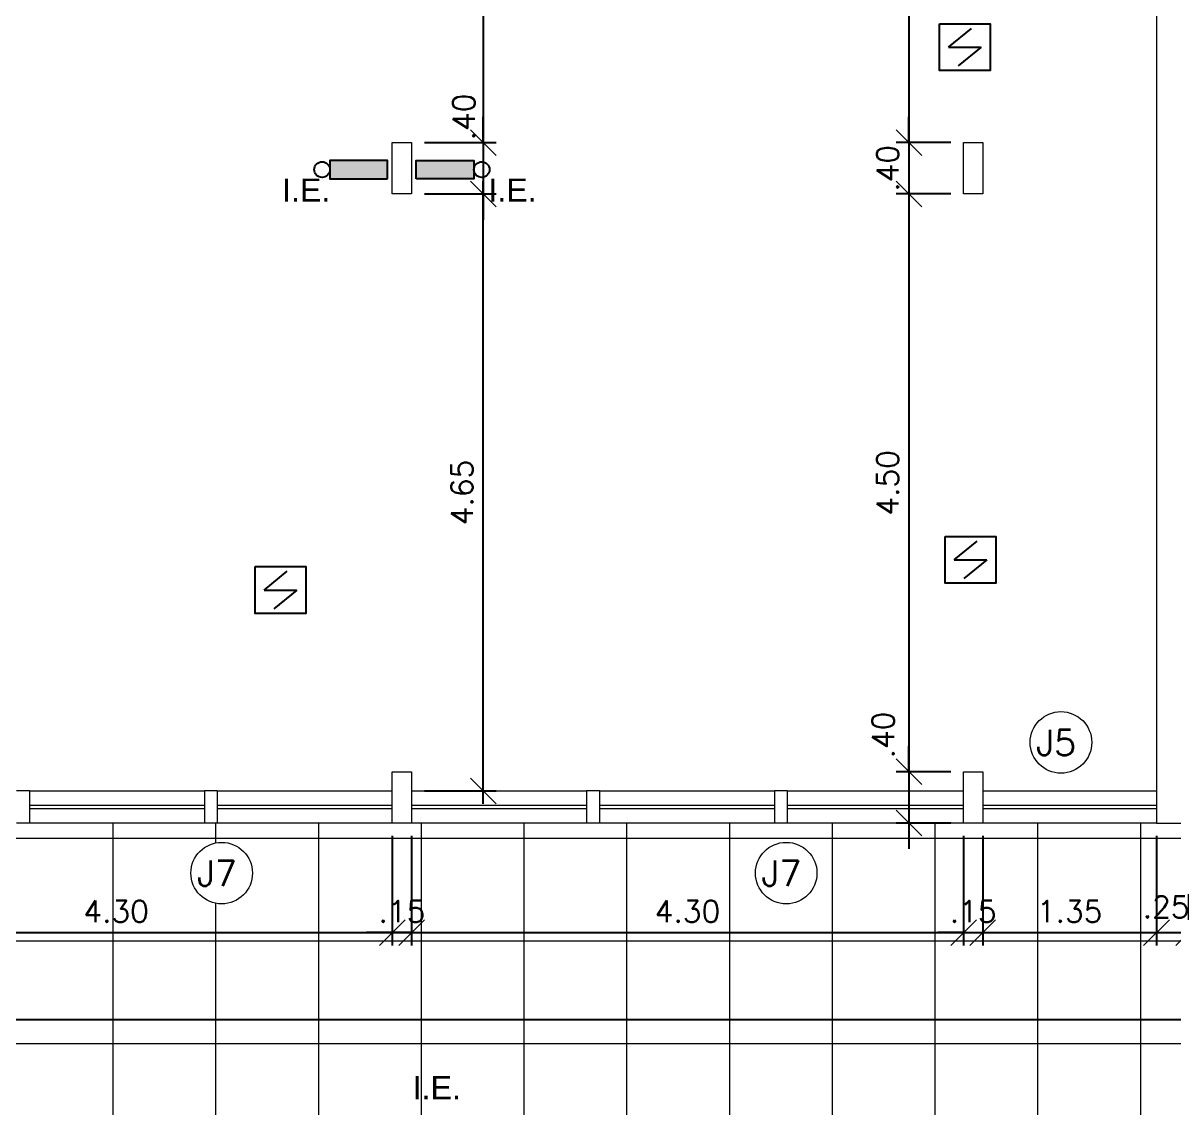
# Model space of a CAD drawing. Header units: millimetres. Extents: x 521 to 1055, y 261 to 520.
# Drawn here: x 540.9 to 549.86, y 487.5 to 495.95 of the extents above; entities that cross this region are included whole.
import ezdxf

# ---------------------------------------------------------------- set-up
doc = ezdxf.new("R2010")
doc.units = ezdxf.units.MM
doc.linetypes.add('CONTINU', pattern=[0])
doc.layers.add('0.1', color=8, linetype='Continuous', lineweight=13)
doc.layers.add('ppci', color=8, linetype='Continuous')
doc.styles.add('ROMANS', font='romans')
doc.styles.get("Standard").update_dxf_attribs({"font": 'romans.shx'})
doc.styles.add('STYLE1', font='sanss___.ttf')
doc.dimstyles.new('Fares Eng - 50', dxfattribs={"dimscale": 2, "dimtxt": 0.085, "dimasz": 0.1, "dimexe": 0.05, "dimexo": 0.05, "dimgap": 0.04, "dimtad": 1, "dimzin": 4, "dimdsep": 46, "dimtxsty": 'ROMANS', "dimblk1": 'OBLIQUE', "dimblk2": 'OBLIQUE', "dimsah": 1, "dimcen": 0.05, "dimdle": 0.05, "dimclrd": 8, "dimclre": 8, "dimclrt": 8, "dimaunit": 1, "dimadec": 0, "dimazin": 0, "dimtfac": 1, "dimtix": 1, "dimtmove": 2, "dimatfit": 0, "dimldrblk": 'OPEN90', "dimfxl": 1, "dimtolj": 1, "dimtzin": 0, "dimarcsym": 0})

# ---------------------------------------------------------------- blocks, each defined once
blk = doc.blocks.new('_OBLIQUE')
at = {"color": 0, "linetype": 'ByBlock'}
blk.add_line((-0.5, -0.5), (0.5, 0.5), dxfattribs=at)
blk = doc.blocks.new('*D2745')
at = {"layer": '0.1', "color": 8, "linetype": 'CONTINU', "lineweight": -2, "transparency": 16777216}
for p, q in [((539.4733, 489.6169), (539.4733, 488.7637)), ((543.7733, 489.6169), (543.7733, 488.7637)), ((539.3733, 488.8637), (543.8733, 488.8637))]:
    blk.add_line(p, q, dxfattribs=at)
at = {"layer": 'DEFPOINTS', "color": 0, "linetype": 'CONTINU', "lineweight": -2, "transparency": 16777216}
for p in [(539.4733, 489.7169), (543.7733, 489.7169), (543.7733, 488.8637)]:
    blk.add_point(p, dxfattribs=at)
at = {"layer": '0.1', "color": 8, "linetype": 'CONTINU', "lineweight": -2, "transparency": 16777216, "xscale": 0.2, "yscale": 0.2, "zscale": 0.2, "rotation": 180}
blk.add_blockref('_OBLIQUE', (539.4733, 488.8637), dxfattribs=at)
at = {"layer": '0.1', "color": 8, "linetype": 'CONTINU', "lineweight": -2, "transparency": 16777216, "xscale": 0.2, "yscale": 0.2, "zscale": 0.2}
blk.add_blockref('_OBLIQUE', (543.7733, 488.8637), dxfattribs=at)
at = {"layer": '0.1', "color": 8, "linetype": 'CONTINU', "transparency": 16777216, "insert": (541.6233, 489.0287), "char_height": 0.17, "attachment_point": 5, "style": 'ROMANS'}
blk.add_mtext('\\A1;4.30', dxfattribs=at)
blk = doc.blocks.new('_Open90')
at = {"color": 0, "linetype": 'ByBlock', "lineweight": -2}
for p, q in [((-0.5, 0.5), (0, 0)), ((0, 0), (-1, 0)), ((0, 0), (-0.5, -0.5))]:
    blk.add_line(p, q, dxfattribs=at)
blk = doc.blocks.new('*D2746')
at = {"layer": '0.1', "color": 8, "linetype": 'CONTINU', "lineweight": -2, "transparency": 16777216}
for p, q in [((543.7733, 489.6169), (543.7733, 488.7637)), ((543.9233, 489.6169), (543.9233, 488.7637)), ((543.7733, 488.8637), (543.5733, 488.8637)), ((543.9233, 488.8637), (543.7733, 488.8637)), ((543.9233, 488.8637), (544.1233, 488.8637))]:
    blk.add_line(p, q, dxfattribs=at)
at = {"layer": 'DEFPOINTS', "color": 0, "linetype": 'CONTINU', "lineweight": -2, "transparency": 16777216}
for p in [(543.7733, 489.7169), (543.9233, 489.7169), (543.7733, 488.8637)]:
    blk.add_point(p, dxfattribs=at)
at = {"layer": '0.1', "color": 8, "linetype": 'CONTINU', "lineweight": -2, "transparency": 16777216, "xscale": 0.2, "yscale": 0.2, "zscale": 0.2}
blk.add_blockref('_OBLIQUE', (543.7733, 488.8637), dxfattribs=at)
at = {"layer": '0.1', "color": 8, "linetype": 'CONTINU', "lineweight": -2, "transparency": 16777216, "xscale": 0.2, "yscale": 0.2, "zscale": 0.2, "rotation": 180}
blk.add_blockref('_OBLIQUE', (543.9233, 488.8637), dxfattribs=at)
at = {"layer": '0.1', "color": 8, "linetype": 'CONTINU', "transparency": 16777216, "insert": (543.8483, 489.0287), "char_height": 0.17, "attachment_point": 5, "style": 'ROMANS'}
blk.add_mtext('\\A1;.15', dxfattribs=at)
blk = doc.blocks.new('*D2747')
at = {"layer": '0.1', "color": 8, "linetype": 'CONTINU', "lineweight": -2, "transparency": 16777216}
for p, q in [((543.9233, 489.6169), (543.9233, 488.7637)), ((548.2208, 489.6169), (548.2208, 488.7637)), ((543.8233, 488.8637), (548.3208, 488.8637))]:
    blk.add_line(p, q, dxfattribs=at)
at = {"layer": 'DEFPOINTS', "color": 0, "linetype": 'CONTINU', "lineweight": -2, "transparency": 16777216}
for p in [(543.9233, 489.7169), (548.2208, 489.7169), (548.2208, 488.8637)]:
    blk.add_point(p, dxfattribs=at)
at = {"layer": '0.1', "color": 8, "linetype": 'CONTINU', "lineweight": -2, "transparency": 16777216, "xscale": 0.2, "yscale": 0.2, "zscale": 0.2, "rotation": 180}
blk.add_blockref('_OBLIQUE', (543.9233, 488.8637), dxfattribs=at)
at = {"layer": '0.1', "color": 8, "linetype": 'CONTINU', "lineweight": -2, "transparency": 16777216, "xscale": 0.2, "yscale": 0.2, "zscale": 0.2}
blk.add_blockref('_OBLIQUE', (548.2208, 488.8637), dxfattribs=at)
at = {"layer": '0.1', "color": 8, "linetype": 'CONTINU', "transparency": 16777216, "insert": (546.072, 489.0287), "char_height": 0.17, "attachment_point": 5, "style": 'ROMANS'}
blk.add_mtext('\\A1;4.30', dxfattribs=at)
blk = doc.blocks.new('*D2748')
at = {"layer": '0.1', "color": 8, "linetype": 'CONTINU', "lineweight": -2, "transparency": 16777216}
for p, q in [((548.2208, 489.6169), (548.2208, 488.7637)), ((548.3708, 489.6169), (548.3708, 488.7637)), ((548.2208, 488.8637), (548.0208, 488.8637)), ((548.2208, 488.8637), (548.3708, 488.8637)), ((548.3708, 488.8637), (548.5708, 488.8637))]:
    blk.add_line(p, q, dxfattribs=at)
at = {"layer": 'DEFPOINTS', "color": 0, "linetype": 'CONTINU', "lineweight": -2, "transparency": 16777216}
for p in [(548.2208, 489.7169), (548.3708, 489.7169), (548.3708, 488.8637)]:
    blk.add_point(p, dxfattribs=at)
at = {"layer": '0.1', "color": 8, "linetype": 'CONTINU', "lineweight": -2, "transparency": 16777216, "xscale": 0.2, "yscale": 0.2, "zscale": 0.2}
blk.add_blockref('_OBLIQUE', (548.2208, 488.8637), dxfattribs=at)
at = {"layer": '0.1', "color": 8, "linetype": 'CONTINU', "lineweight": -2, "transparency": 16777216, "xscale": 0.2, "yscale": 0.2, "zscale": 0.2, "rotation": 180}
blk.add_blockref('_OBLIQUE', (548.3708, 488.8637), dxfattribs=at)
at = {"layer": '0.1', "color": 8, "linetype": 'CONTINU', "transparency": 16777216, "insert": (548.2958, 489.0287), "char_height": 0.17, "attachment_point": 5, "style": 'ROMANS'}
blk.add_mtext('\\A1;.15', dxfattribs=at)
blk = doc.blocks.new('*D2749')
at = {"layer": '0.1', "color": 8, "linetype": 'CONTINU', "lineweight": -2, "transparency": 16777216}
for p, q in [((548.3708, 489.6169), (548.3708, 488.7637)), ((549.7233, 489.6169), (549.7233, 488.7637)), ((548.2708, 488.8637), (549.8233, 488.8637))]:
    blk.add_line(p, q, dxfattribs=at)
at = {"layer": 'DEFPOINTS', "color": 0, "linetype": 'CONTINU', "lineweight": -2, "transparency": 16777216}
for p in [(548.3708, 489.7169), (549.7233, 489.7169), (549.7233, 488.8637)]:
    blk.add_point(p, dxfattribs=at)
at = {"layer": '0.1', "color": 8, "linetype": 'CONTINU', "lineweight": -2, "transparency": 16777216, "xscale": 0.2, "yscale": 0.2, "zscale": 0.2, "rotation": 180}
blk.add_blockref('_OBLIQUE', (548.3708, 488.8637), dxfattribs=at)
at = {"layer": '0.1', "color": 8, "linetype": 'CONTINU', "lineweight": -2, "transparency": 16777216, "xscale": 0.2, "yscale": 0.2, "zscale": 0.2}
blk.add_blockref('_OBLIQUE', (549.7233, 488.8637), dxfattribs=at)
at = {"layer": '0.1', "color": 8, "linetype": 'CONTINU', "transparency": 16777216, "insert": (549.047, 489.0287), "char_height": 0.17, "attachment_point": 5, "style": 'ROMANS'}
blk.add_mtext('\\A1;1.35', dxfattribs=at)
blk = doc.blocks.new('*D2750')
at = {"layer": '0.1', "color": 8, "linetype": 'CONTINU', "lineweight": -2, "transparency": 16777216}
for p, q in [((549.7233, 489.6169), (549.7233, 488.7637)), ((549.9733, 489.6169), (549.9733, 488.7637)), ((549.6233, 488.8637), (550.0733, 488.8637))]:
    blk.add_line(p, q, dxfattribs=at)
at = {"layer": 'DEFPOINTS', "color": 0, "linetype": 'CONTINU', "lineweight": -2, "transparency": 16777216}
for p in [(549.7233, 489.7169), (549.9733, 489.7169), (549.9733, 488.8637)]:
    blk.add_point(p, dxfattribs=at)
at = {"layer": '0.1', "color": 8, "linetype": 'CONTINU', "lineweight": -2, "transparency": 16777216, "xscale": 0.2, "yscale": 0.2, "zscale": 0.2, "rotation": 180}
blk.add_blockref('_OBLIQUE', (549.7233, 488.8637), dxfattribs=at)
at = {"layer": '0.1', "color": 8, "linetype": 'CONTINU', "lineweight": -2, "transparency": 16777216, "xscale": 0.2, "yscale": 0.2, "zscale": 0.2}
blk.add_blockref('_OBLIQUE', (549.9733, 488.8637), dxfattribs=at)
at = {"layer": '0.1', "color": 8, "linetype": 'CONTINU', "transparency": 16777216, "insert": (549.7983, 489.0637), "char_height": 0.17, "attachment_point": 5, "style": 'ROMANS'}
blk.add_mtext('\\A1;.25', dxfattribs=at)
blk = doc.blocks.new('*D2552')
at = {"layer": '0.1', "color": 8, "linetype": 'CONTINU', "lineweight": -2, "transparency": 16777216}
for p, q in [((531.7733, 488.6637), (531.7733, 488.0848)), ((585.5233, 488.5637), (585.5233, 488.0848)), ((585.6233, 488.1848), (531.6733, 488.1848))]:
    blk.add_line(p, q, dxfattribs=at)
at = {"layer": 'DEFPOINTS', "color": 0, "linetype": 'CONTINU', "lineweight": -2, "transparency": 16777216}
for p in [(531.7733, 488.7637), (585.5233, 488.6637), (531.7733, 488.1848)]:
    blk.add_point(p, dxfattribs=at)
at = {"layer": '0.1', "color": 8, "linetype": 'CONTINU', "lineweight": -2, "transparency": 16777216, "xscale": 0.2, "yscale": 0.2, "zscale": 0.2, "rotation": 180}
blk.add_blockref('_OBLIQUE', (531.7733, 488.1848), dxfattribs=at)
at = {"layer": '0.1', "color": 8, "linetype": 'CONTINU', "lineweight": -2, "transparency": 16777216, "xscale": 0.2, "yscale": 0.2, "zscale": 0.2}
blk.add_blockref('_OBLIQUE', (585.5233, 488.1848), dxfattribs=at)
at = {"layer": '0.1', "color": 8, "linetype": 'CONTINU', "transparency": 16777216, "insert": (558.6483, 488.3498), "char_height": 0.17, "attachment_point": 5, "style": 'ROMANS'}
blk.add_mtext('\\A1;53.75', dxfattribs=at)
blk = doc.blocks.new('*D2845')
at = {"layer": '0.1', "color": 8, "linetype": 'CONTINU', "lineweight": -2, "transparency": 16777216}
for p, q in [((547.7954, 499.6169), (547.7954, 494.9169)), ((548.1208, 499.5169), (547.6954, 499.5169)), ((548.1208, 495.0169), (547.6954, 495.0169))]:
    blk.add_line(p, q, dxfattribs=at)
at = {"layer": 'DEFPOINTS', "color": 0, "linetype": 'CONTINU', "lineweight": -2, "transparency": 16777216}
for p in [(548.2208, 499.5169), (547.7954, 495.0169), (548.2208, 495.0169)]:
    blk.add_point(p, dxfattribs=at)
at = {"layer": '0.1', "color": 8, "linetype": 'CONTINU', "lineweight": -2, "transparency": 16777216, "xscale": 0.2, "yscale": 0.2, "zscale": 0.2}
for p, rotation in [((547.7954, 499.5169), 90), ((547.7954, 495.0169), 270)]:
    blk.add_blockref('_OBLIQUE', p, dxfattribs=dict(at, rotation=rotation))
at = {"layer": '0.1', "color": 8, "linetype": 'CONTINU', "transparency": 16777216, "insert": (547.6304, 497.2669), "char_height": 0.17, "attachment_point": 5, "rotation": 90, "style": 'ROMANS'}
blk.add_mtext('\\A1;4.50', dxfattribs=at)
blk = doc.blocks.new('*D2846')
at = {"layer": '0.1', "color": 8, "linetype": 'CONTINU', "lineweight": -2, "transparency": 16777216}
for p, q in [((547.7954, 495.0169), (547.7954, 495.2169)), ((548.1208, 495.0169), (547.6954, 495.0169)), ((547.7954, 495.0169), (547.7954, 494.6169)), ((548.1208, 494.6169), (547.6954, 494.6169)), ((547.7954, 494.6169), (547.7954, 494.4169))]:
    blk.add_line(p, q, dxfattribs=at)
at = {"layer": 'DEFPOINTS', "color": 0, "linetype": 'CONTINU', "lineweight": -2, "transparency": 16777216}
for p in [(548.2208, 495.0169), (547.7954, 494.6169), (548.2208, 494.6169)]:
    blk.add_point(p, dxfattribs=at)
at = {"layer": '0.1', "color": 8, "linetype": 'CONTINU', "lineweight": -2, "transparency": 16777216, "xscale": 0.2, "yscale": 0.2, "zscale": 0.2}
for p, rotation in [((547.7954, 495.0169), 270), ((547.7954, 494.6169), 90)]:
    blk.add_blockref('_OBLIQUE', p, dxfattribs=dict(at, rotation=rotation))
at = {"layer": '0.1', "color": 8, "linetype": 'CONTINU', "transparency": 16777216, "insert": (547.6304, 494.8169), "char_height": 0.17, "attachment_point": 5, "rotation": 90, "style": 'ROMANS'}
blk.add_mtext('\\A1;.40', dxfattribs=at)
blk = doc.blocks.new('*D2847')
at = {"layer": '0.1', "color": 8, "linetype": 'CONTINU', "lineweight": -2, "transparency": 16777216}
for p, q in [((547.7954, 494.7169), (547.7954, 490.0169)), ((548.1208, 494.6169), (547.6954, 494.6169)), ((548.1208, 490.1169), (547.6954, 490.1169))]:
    blk.add_line(p, q, dxfattribs=at)
at = {"layer": 'DEFPOINTS', "color": 0, "linetype": 'CONTINU', "lineweight": -2, "transparency": 16777216}
for p in [(548.2208, 494.6169), (547.7954, 490.1169), (548.2208, 490.1169)]:
    blk.add_point(p, dxfattribs=at)
at = {"layer": '0.1', "color": 8, "linetype": 'CONTINU', "lineweight": -2, "transparency": 16777216, "xscale": 0.2, "yscale": 0.2, "zscale": 0.2}
for p, rotation in [((547.7954, 494.6169), 90), ((547.7954, 490.1169), 270)]:
    blk.add_blockref('_OBLIQUE', p, dxfattribs=dict(at, rotation=rotation))
at = {"layer": '0.1', "color": 8, "linetype": 'CONTINU', "transparency": 16777216, "insert": (547.6304, 492.3669), "char_height": 0.17, "attachment_point": 5, "rotation": 90, "style": 'ROMANS'}
blk.add_mtext('\\A1;4.50', dxfattribs=at)
blk = doc.blocks.new('*D2848')
at = {"layer": '0.1', "color": 8, "linetype": 'CONTINU', "lineweight": -2, "transparency": 16777216}
for p, q in [((547.7954, 490.1169), (547.7954, 490.3169)), ((548.1208, 490.1169), (547.6954, 490.1169)), ((547.7954, 490.1169), (547.7954, 489.7169)), ((548.1208, 489.7169), (547.6954, 489.7169)), ((547.7954, 489.7169), (547.7954, 489.5169))]:
    blk.add_line(p, q, dxfattribs=at)
at = {"layer": 'DEFPOINTS', "color": 0, "linetype": 'CONTINU', "lineweight": -2, "transparency": 16777216}
for p in [(548.2208, 490.1169), (547.7954, 489.7169), (548.2208, 489.7169)]:
    blk.add_point(p, dxfattribs=at)
at = {"layer": '0.1', "color": 8, "linetype": 'CONTINU', "lineweight": -2, "transparency": 16777216, "xscale": 0.2, "yscale": 0.2, "zscale": 0.2}
for p, rotation in [((547.7954, 490.1169), 270), ((547.7954, 489.7169), 90)]:
    blk.add_blockref('_OBLIQUE', p, dxfattribs=dict(at, rotation=rotation))
at = {"layer": '0.1', "color": 8, "linetype": 'CONTINU', "transparency": 16777216, "insert": (547.5954, 490.403), "char_height": 0.17, "attachment_point": 5, "rotation": 90, "style": 'ROMANS'}
blk.add_mtext('\\A1;.40', dxfattribs=at)
blk = doc.blocks.new('*D2850')
at = {"layer": '0.1', "color": 8, "linetype": 'CONTINU', "lineweight": -2, "transparency": 16777216}
for p, q in [((544.4812, 499.6169), (544.4812, 494.9169)), ((544.0233, 499.5169), (544.5812, 499.5169)), ((544.0233, 495.0169), (544.5812, 495.0169))]:
    blk.add_line(p, q, dxfattribs=at)
at = {"layer": 'DEFPOINTS', "color": 0, "linetype": 'CONTINU', "lineweight": -2, "transparency": 16777216}
for p in [(543.9233, 499.5169), (543.9233, 495.0169), (544.4812, 495.0169)]:
    blk.add_point(p, dxfattribs=at)
at = {"layer": '0.1', "color": 8, "linetype": 'CONTINU', "lineweight": -2, "transparency": 16777216, "xscale": 0.2, "yscale": 0.2, "zscale": 0.2}
for p, rotation in [((544.4812, 499.5169), 90), ((544.4812, 495.0169), 270)]:
    blk.add_blockref('_OBLIQUE', p, dxfattribs=dict(at, rotation=rotation))
at = {"layer": '0.1', "color": 8, "linetype": 'CONTINU', "transparency": 16777216, "insert": (544.3162, 497.2669), "char_height": 0.17, "attachment_point": 5, "rotation": 90, "style": 'ROMANS'}
blk.add_mtext('\\A1;4.50', dxfattribs=at)
blk = doc.blocks.new('*D2851')
at = {"layer": '0.1', "color": 8, "linetype": 'CONTINU', "lineweight": -2, "transparency": 16777216}
for p, q in [((544.4812, 495.0169), (544.4812, 495.2169)), ((544.0233, 495.0169), (544.5812, 495.0169)), ((544.4812, 495.0169), (544.4812, 494.6169)), ((544.0233, 494.6169), (544.5812, 494.6169)), ((544.4812, 494.6169), (544.4812, 494.4169))]:
    blk.add_line(p, q, dxfattribs=at)
at = {"layer": 'DEFPOINTS', "color": 0, "linetype": 'CONTINU', "lineweight": -2, "transparency": 16777216}
for p in [(543.9233, 495.0169), (543.9233, 494.6169), (544.4812, 494.6169)]:
    blk.add_point(p, dxfattribs=at)
at = {"layer": '0.1', "color": 8, "linetype": 'CONTINU', "lineweight": -2, "transparency": 16777216, "xscale": 0.2, "yscale": 0.2, "zscale": 0.2}
for p, rotation in [((544.4812, 495.0169), 270), ((544.4812, 494.6169), 90)]:
    blk.add_blockref('_OBLIQUE', p, dxfattribs=dict(at, rotation=rotation))
at = {"layer": '0.1', "color": 8, "linetype": 'CONTINU', "transparency": 16777216, "insert": (544.3303, 495.2169), "char_height": 0.17, "attachment_point": 5, "rotation": 90, "style": 'ROMANS'}
blk.add_mtext('\\A1;.40', dxfattribs=at)
blk = doc.blocks.new('*D2852')
at = {"layer": '0.1', "color": 8, "linetype": 'CONTINU', "lineweight": -2, "transparency": 16777216}
for p, q in [((544.4812, 489.8669), (544.4812, 494.7169)), ((544.0233, 494.6169), (544.5812, 494.6169)), ((544.0233, 489.9669), (544.5812, 489.9669))]:
    blk.add_line(p, q, dxfattribs=at)
at = {"layer": 'DEFPOINTS', "color": 0, "linetype": 'CONTINU', "lineweight": -2, "transparency": 16777216}
for p in [(543.9233, 494.6169), (544.4812, 494.6169), (543.9233, 489.9669)]:
    blk.add_point(p, dxfattribs=at)
at = {"layer": '0.1', "color": 8, "linetype": 'CONTINU', "lineweight": -2, "transparency": 16777216, "xscale": 0.2, "yscale": 0.2, "zscale": 0.2}
for p, rotation in [((544.4812, 494.6169), 90), ((544.4812, 489.9669), 270)]:
    blk.add_blockref('_OBLIQUE', p, dxfattribs=dict(at, rotation=rotation))
at = {"layer": '0.1', "color": 8, "linetype": 'CONTINU', "transparency": 16777216, "insert": (544.3162, 492.2919), "char_height": 0.17, "attachment_point": 5, "rotation": 90, "style": 'ROMANS'}
blk.add_mtext('\\A1;4.65', dxfattribs=at)

msp = doc.modelspace()

# ---------------------------------------------------------------- hatches: boundary and pattern name
at = {"layer": '0.1', "linetype": 'CONTINU'}
h = msp.add_hatch(dxfattribs=at)
h.set_pattern_fill('_USER', color=8, scale=0.8, style=0, double=1, pattern_type=0)
h.set_pattern_definition([(0, (0, 0), (0, 0.8), []), (90, (0, 0), (-0.8, 5e-17), [])])
h.paths.add_polyline_path([(554.66741, 489.71692), (554.32327, 489.71692), (554.22327, 489.71692), (551.62327, 489.71692), (551.52327, 489.71692), (550.27327, 489.71692), (550.02327, 489.71692), (549.97327, 489.71692), (549.72327, 489.71692), (548.37077, 489.71692), (548.22077, 489.71692), (546.84827, 489.71692), (546.74827, 489.71692), (545.38577, 489.71692), (545.28577, 489.71692), (543.92327, 489.71692), (543.77327, 489.71692), (542.41077, 489.71692), (542.31077, 489.71692), (540.94827, 489.71692), (540.84827, 489.71692), (539.48577, 489.71692), (539.38577, 489.71692), (538.07327, 489.71692), (538.02327, 489.71692), (537.87327, 489.71692), (537.82327, 489.71692), (536.51077, 489.71692), (536.41077, 489.71692), (534.97327, 489.71692), (534.87327, 489.71692), (533.37327, 489.71692), (533.12327, 489.71692), (532.12327, 489.71692), (531.77327, 489.71692), (531.67327, 489.71692), (531.67327, 486.71692), (554.66741, 486.71692)])
h.paths.add_polyline_path([(544.07327, 487.04192, -1), (543.72327, 487.04192, -1)], flags=16)
h.paths.add_polyline_path([(542.20538, 489.32695, -1), (542.68467, 489.32695, -1)], flags=16)
h.paths.add_polyline_path([(546.60054, 489.32695, -1), (547.07983, 489.32695, -1)], flags=16)
h.paths.add_polyline_path([(550.07327, 487.04192, -1), (549.72327, 487.04192, -1)], flags=16)
h.paths.add_polyline_path([(538.07327, 487.04192, -1), (537.72327, 487.04192, -1)], flags=16)
h.paths.add_polyline_path([(551.3646, 489.32695, -1), (551.84389, 489.32695, -1)], flags=16)
h.paths.add_polyline_path([(534.64435, 489.32695, -1), (535.12364, 489.32695, -1)], flags=16)
h.paths.add_polyline_path([(532.07327, 487.04192, -1), (531.72327, 487.04192, -1)], flags=16)
h.paths.add_polyline_path([(552.02235, 487.28978), (553.41759, 487.28978), (553.41759, 487.64692), (552.02235, 487.64692)], flags=24)
h.paths.add_polyline_path([(550.7891, 487.61285), (554.6641, 487.61285), (554.6641, 487.98785), (550.7891, 487.98785)], flags=24)
h.paths.add_polyline_path([(532.28279, 489.21367), (532.96375, 489.21367), (532.96375, 488.91367), (532.28279, 488.91367)], flags=24)
h.paths.add_polyline_path([(531.64351, 489.21367), (532.15303, 489.21367), (532.15303, 488.91367), (531.64351, 488.91367)], flags=9)
h.paths.add_polyline_path([(533.04351, 489.21367), (533.55303, 489.21367), (533.55303, 488.91367), (533.04351, 488.91367)], flags=24)
h.paths.add_polyline_path([(535.26851, 489.21367), (535.97803, 489.21367), (535.97803, 488.91367), (535.26851, 488.91367)], flags=24)
h.paths.add_polyline_path([(537.69351, 489.21367), (538.20303, 489.21367), (538.20303, 488.91367), (537.69351, 488.91367)], flags=24)
h.paths.add_polyline_path([(538.38279, 489.21367), (539.06375, 489.21367), (539.06375, 488.91367), (538.38279, 488.91367)], flags=24)
h.paths.add_polyline_path([(539.19351, 489.21367), (539.70303, 489.21367), (539.70303, 488.91367), (539.19351, 488.91367)], flags=24)
h.paths.add_polyline_path([(541.26851, 489.21367), (541.97803, 489.21367), (541.97803, 488.91367), (541.26851, 488.91367)], flags=24)
h.paths.add_polyline_path([(543.59351, 489.21367), (544.10303, 489.21367), (544.10303, 488.91367), (543.59351, 488.91367)], flags=24)
h.paths.add_polyline_path([(545.71726, 489.21367), (546.42678, 489.21367), (546.42678, 488.91367), (545.71726, 488.91367)], flags=24)
h.paths.add_polyline_path([(548.04101, 489.21367), (548.55053, 489.21367), (548.55053, 488.91367), (548.04101, 488.91367)], flags=24)
h.paths.add_polyline_path([(548.70654, 489.21367), (549.3875, 489.21367), (549.3875, 488.91367), (548.70654, 488.91367)], flags=24)
h.paths.add_polyline_path([(549.54351, 489.21367), (550.05303, 489.21367), (550.05303, 488.91367), (549.54351, 488.91367)], flags=24)
h.paths.add_polyline_path([(549.94351, 489.21367), (550.45303, 489.21367), (550.45303, 488.91367), (549.94351, 488.91367)], flags=24)
h.paths.add_polyline_path([(551.91851, 489.21367), (552.62803, 489.21367), (552.62803, 488.91367), (551.91851, 488.91367)], flags=24)
h.paths.add_polyline_path([(554.04351, 489.21367), (554.55303, 489.21367), (554.55303, 488.91367), (554.04351, 488.91367)], flags=24)
h.paths.add_polyline_path([(551.38268, 489.17544), (551.77792, 489.17544), (551.77792, 489.47544), (551.38268, 489.47544)], flags=24)
h.paths.add_polyline_path([(546.61862, 489.17544), (547.01386, 489.17544), (547.01386, 489.47544), (546.61862, 489.47544)], flags=24)
h.paths.add_polyline_path([(542.22347, 489.17544), (542.6187, 489.17544), (542.6187, 489.47544), (542.22347, 489.47544)], flags=24)
h.paths.add_polyline_path([(534.66243, 489.17544), (535.05767, 489.17544), (535.05767, 489.47544), (534.66243, 489.47544)], flags=24)
h.paths.add_polyline_path([(535.32651, 489.70101), (535.4572, 489.45005), (535.79478, 489.31869), (536.13235, 489.45005), (536.26305, 489.70101)], flags=16)
at = {"layer": 'ppci'}
for points in [[(543.28797, 494.73575), (543.28797, 494.87824), (543.7365, 494.87824), (543.7365, 494.73575)], [(544.40857, 494.73575), (544.40857, 494.87824), (543.96004, 494.87824), (543.96004, 494.73575)]]:
    msp.add_hatch(color=10, dxfattribs=at).paths.add_polyline_path(points)

# ---------------------------------------------------------------- linework, layer by layer
at = {"layer": '0.1', "color": 7}
for p, q in [((549.72327, 504.71692), (549.72327, 489.71692)), ((549.72327, 489.71692), (549.97327, 489.71692))]:
    msp.add_line(p, q, dxfattribs=at)
at = {"layer": '0.1', "color": 8}
for p, q in [((540.94827, 489.96692), (540.84827, 489.96692)), ((540.94827, 489.96692), (542.31077, 489.96692)), ((540.94827, 489.96692), (540.94827, 489.71692)), ((542.31077, 489.96692), (542.31077, 489.71692)), ((542.41077, 489.96692), (542.31077, 489.96692)), ((542.41077, 489.96692), (542.41077, 489.71692)), ((542.41077, 489.96692), (543.77327, 489.96692)), ((543.92327, 489.96692), (545.28577, 489.96692)), ((545.28577, 489.96692), (545.28577, 489.71692)), ((545.38577, 489.96692), (545.28577, 489.96692)), ((545.38577, 489.96692), (545.38577, 489.71692)), ((545.38577, 489.96692), (546.74827, 489.96692)), ((546.84827, 489.96692), (546.74827, 489.96692)), ((546.74827, 489.96692), (546.74827, 489.71692)), ((546.84827, 489.96692), (548.22077, 489.96692)), ((546.84827, 489.96692), (546.84827, 489.71692)), ((548.37077, 489.96692), (549.72327, 489.96692)), ((540.94827, 489.85692), (542.31077, 489.85692)), ((542.31077, 489.82692), (540.94827, 489.82692)), ((542.41077, 489.85692), (543.77327, 489.85692)), ((543.77327, 489.82692), (542.41077, 489.82692)), ((543.92327, 489.85692), (545.28577, 489.85692)), ((545.28577, 489.82692), (543.92327, 489.82692)), ((545.38577, 489.85692), (546.74827, 489.85692)), ((546.74827, 489.82692), (545.38577, 489.82692)), ((546.84827, 489.85692), (548.22077, 489.85692)), ((548.22077, 489.82692), (546.84827, 489.82692)), ((548.37077, 489.85692), (549.72327, 489.85692)), ((549.72327, 489.82692), (548.37077, 489.82692)), ((540.94827, 489.71692), (540.84827, 489.71692)), ((542.31077, 489.71692), (540.94827, 489.71692)), ((542.41077, 489.71692), (542.31077, 489.71692)), ((543.77327, 489.71692), (542.41077, 489.71692)), ((545.28577, 489.71692), (543.92327, 489.71692)), ((545.38577, 489.71692), (545.28577, 489.71692)), ((546.74827, 489.71692), (545.38577, 489.71692)), ((546.84827, 489.71692), (546.74827, 489.71692)), ((548.22077, 489.71692), (546.84827, 489.71692)), ((549.72327, 489.71692), (548.37077, 489.71692))]:
    msp.add_line(p, q, dxfattribs=at)
at = {"layer": '0.1', "color": 7}
for points in [[(543.77327, 495.01692), (543.92327, 495.01692), (543.92327, 494.61692), (543.77327, 494.61692)], [(548.22077, 495.01692), (548.37077, 495.01692), (548.37077, 494.61692), (548.22077, 494.61692)], [(543.77327, 490.11692), (543.92327, 490.11692), (543.92327, 489.71692), (543.77327, 489.71692)], [(548.22077, 490.11692), (548.37077, 490.11692), (548.37077, 489.71692), (548.22077, 489.71692)]]:
    msp.add_lwpolyline(points, close=True, dxfattribs=at)
at = {"layer": '0.1', "color": 8}
for centre in [(548.97928, 490.34508), (542.44503, 489.32695), (546.84018, 489.32695)]:
    msp.add_circle(centre, 0.23964, dxfattribs=at)
at = {"layer": 'ppci', "color": 10, "linetype": 'Continuous'}
for p, q in [((548.10429, 495.76019), (548.28292, 495.9065)), ((548.10429, 495.76019), (548.3576, 495.76019)), ((548.3576, 495.76019), (548.17897, 495.61388)), ((548.1487, 491.76724), (548.32733, 491.91355)), ((548.1487, 491.76724), (548.40201, 491.76724)), ((548.40201, 491.76724), (548.22338, 491.62092)), ((542.77576, 491.53215), (542.95439, 491.67846)), ((542.77576, 491.53215), (543.02907, 491.53215)), ((543.02907, 491.53215), (542.85044, 491.38584))]:
    msp.add_line(p, q, dxfattribs=at)
for points in [[(548.03305, 495.9424), (548.42884, 495.9424), (548.42884, 495.57798), (548.03305, 495.57798)], [(548.07746, 491.94945), (548.47325, 491.94945), (548.47325, 491.58503), (548.07746, 491.58503)], [(542.70451, 491.71436), (543.10031, 491.71436), (543.10031, 491.34994), (542.70451, 491.34994)]]:
    msp.add_lwpolyline(points, close=True, dxfattribs=at)
at = {"layer": 'ppci', "color": 10}
for points in [[(543.7365, 494.73575), (543.7365, 494.87824), (543.28797, 494.87824), (543.28797, 494.73575)], [(543.96004, 494.73575), (543.96004, 494.87824), (544.40857, 494.87824), (544.40857, 494.73575)]]:
    msp.add_lwpolyline(points, close=True, dxfattribs=at)
for centre in [(543.2268, 494.807), (544.46974, 494.807)]:
    msp.add_circle(centre, 0.06117, dxfattribs=at)

# ---------------------------------------------------------------- texts
at = {"layer": '0.1', "color": 8}
for s, p in [('J5', (548.78868, 490.24357)), ('J7', (542.25442, 489.22544)), ('J7', (546.64958, 489.22544))]:
    msp.add_text(s, height=0.2, dxfattribs=at).set_placement(p)
at = {"layer": 'ppci', "color": 10, "style": 'STYLE1'}
for p in [(542.91447, 494.5575), (544.52064, 494.5575), (543.93117, 487.56578)]:
    msp.add_text('I.E.', height=0.18, dxfattribs=at).set_placement(p)

# ---------------------------------------------------------------- dimensions: what is measured, and where the dimension line sits
at = {"layer": '0.1', "color": 8, "linetype": 'CONTINU'}
for base, p1, p2, picture, middle in [((544.48118, 495.01692), (543.92327, 499.51692), (543.92327, 495.01692), '*D2850', (544.31618, 497.26692)), ((547.79544, 495.01692), (548.22077, 499.51692), (548.22077, 495.01692), '*D2845', (547.63044, 497.26692)), ((547.79544, 494.61692), (548.22077, 495.01692), (548.22077, 494.61692), '*D2846', (547.63044, 494.81692)), ((544.48118, 494.61692), (543.92327, 489.96692), (543.92327, 494.61692), '*D2852', (544.31618, 492.29192)), ((547.79544, 490.11692), (548.22077, 494.61692), (548.22077, 490.11692), '*D2847', (547.63044, 492.36692))]:
    dim = msp.add_linear_dim(base=base, p1=p1, p2=p2, angle=90, dimstyle='Fares Eng - 50', dxfattribs=at)
    dim.commit()
    dim.dimension.update_dxf_attribs({"geometry": picture, "text_midpoint": middle})
for base, p1, p2, picture, middle in [((544.48118, 494.61692), (543.92327, 495.01692), (543.92327, 494.61692), '*D2851', (544.33028, 495.21692)), ((547.79544, 489.71692), (548.22077, 490.11692), (548.22077, 489.71692), '*D2848', (547.59544, 490.40304))]:
    dim = msp.add_linear_dim(base=base, p1=p1, p2=p2, angle=90, dimstyle='Fares Eng - 50', dxfattribs=at)
    dim.commit()
    dim.dimension.update_dxf_attribs({"geometry": picture, "text_midpoint": middle, "dimtype": 160})
for base, p1, p2, picture, middle in [((543.77327, 488.86367), (539.47327, 489.71692), (543.77327, 489.71692), '*D2745', (541.62327, 489.02867)), ((543.77327, 488.86367), (543.92327, 489.71692), (543.77327, 489.71692), '*D2746', (543.84827, 489.02867)), ((548.22077, 488.86367), (543.92327, 489.71692), (548.22077, 489.71692), '*D2747', (546.07202, 489.02867)), ((548.37077, 488.86367), (548.22077, 489.71692), (548.37077, 489.71692), '*D2748', (548.29577, 489.02867)), ((549.72327, 488.86367), (548.37077, 489.71692), (549.72327, 489.71692), '*D2749', (549.04702, 489.02867)), ((531.77327, 488.18483), (585.52327, 488.66367), (531.77327, 488.76367), '*D2552', (558.64827, 488.34983))]:
    dim = msp.add_linear_dim(base=base, p1=p1, p2=p2, dimstyle='Fares Eng - 50', dxfattribs=at)
    dim.commit()
    dim.dimension.update_dxf_attribs({"geometry": picture, "text_midpoint": middle})
dim = msp.add_linear_dim(base=(549.97327, 488.86367), p1=(549.72327, 489.71692), p2=(549.97327, 489.71692), dimstyle='Fares Eng - 50', dxfattribs=at)
dim.commit()
dim.dimension.update_dxf_attribs({"geometry": '*D2750', "text_midpoint": (549.79827, 489.06367), "dimtype": 160})

doc.saveas('drawing.dxf')
